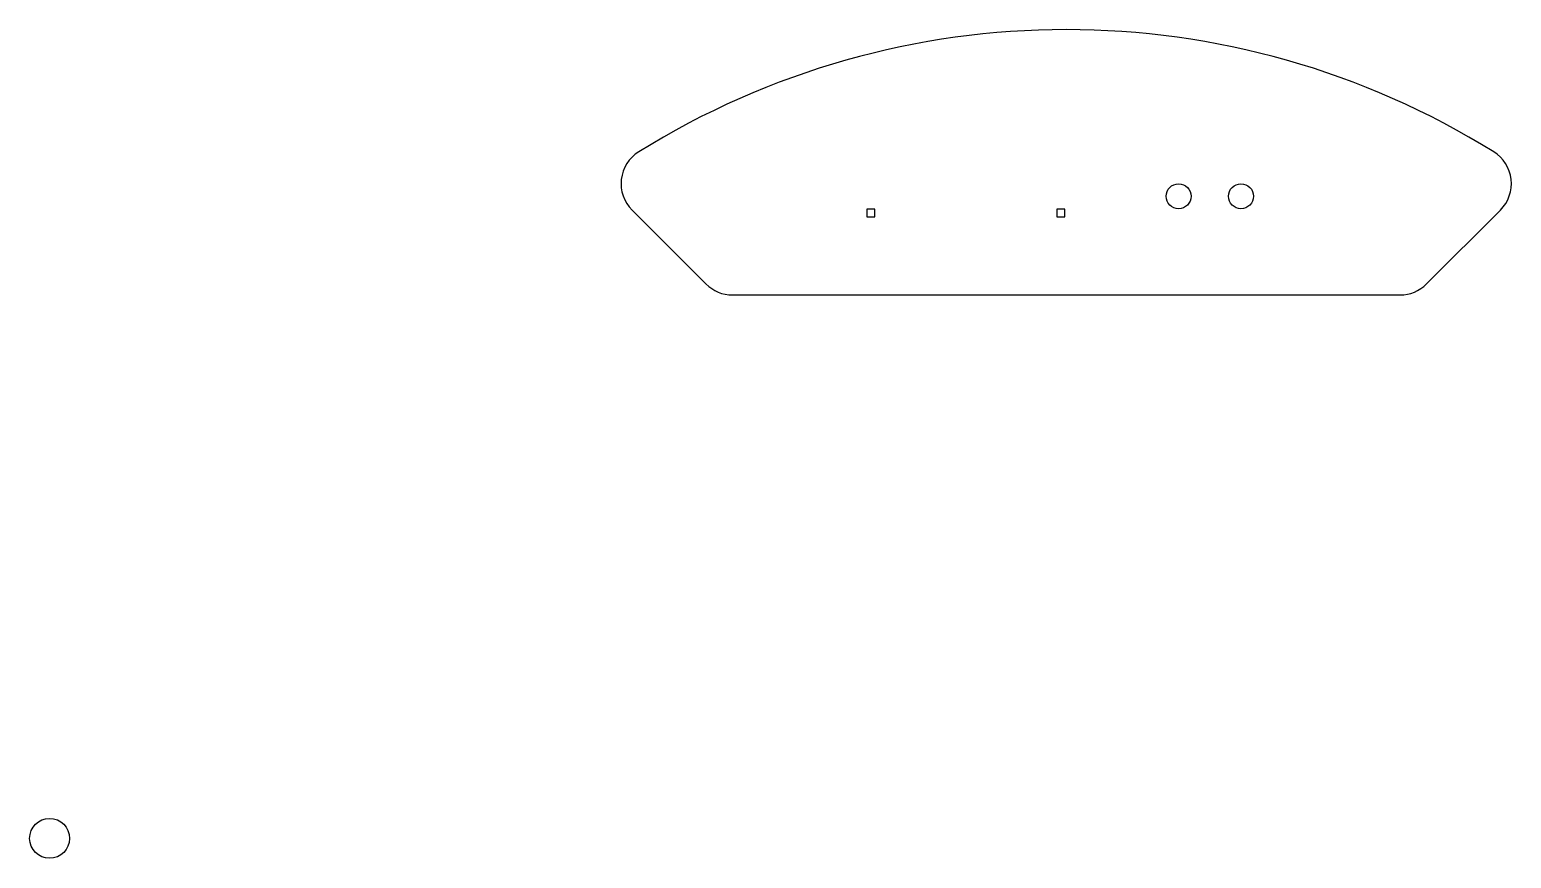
# Model space of a CAD drawing. Header units: millimetres. Extents: x -83 to 36, y -2 to 65.
import ezdxf

# ---------------------------------------------------------------- set-up
doc = ezdxf.new("R2010")
doc.units = ezdxf.units.MM
doc.layers.get('0').update_dxf_attribs({"linetype": 'CONTINUOUS'})

msp = doc.modelspace()

# ---------------------------------------------------------------- linework, layer by layer
msp.add_lwpolyline([(34.27, 55.03, 0.285924), (-34.27, 55.03, 0.482811), (-34.81, 50.36), (-28.88, 44.44, 0.198912), (-26.76, 43.56), (26.76, 43.56, 0.198912), (28.88, 44.44), (34.81, 50.36, 0.482811)], format="xyb", close=True)
for points in [[(-15.35, 50.45), (-15.99, 50.45), (-15.99, 49.81), (-15.35, 49.81)], [(-0.11, 50.45), (-0.75, 50.45), (-0.75, 49.81), (-0.11, 49.81)]]:
    msp.add_lwpolyline(points, close=True)
for centre, radius in [((9.01, 51.47), 1), ((14.01, 51.47), 1), ((-81.5, 0), 1.6)]:
    msp.add_circle(centre, radius)

doc.saveas('drawing.dxf')
